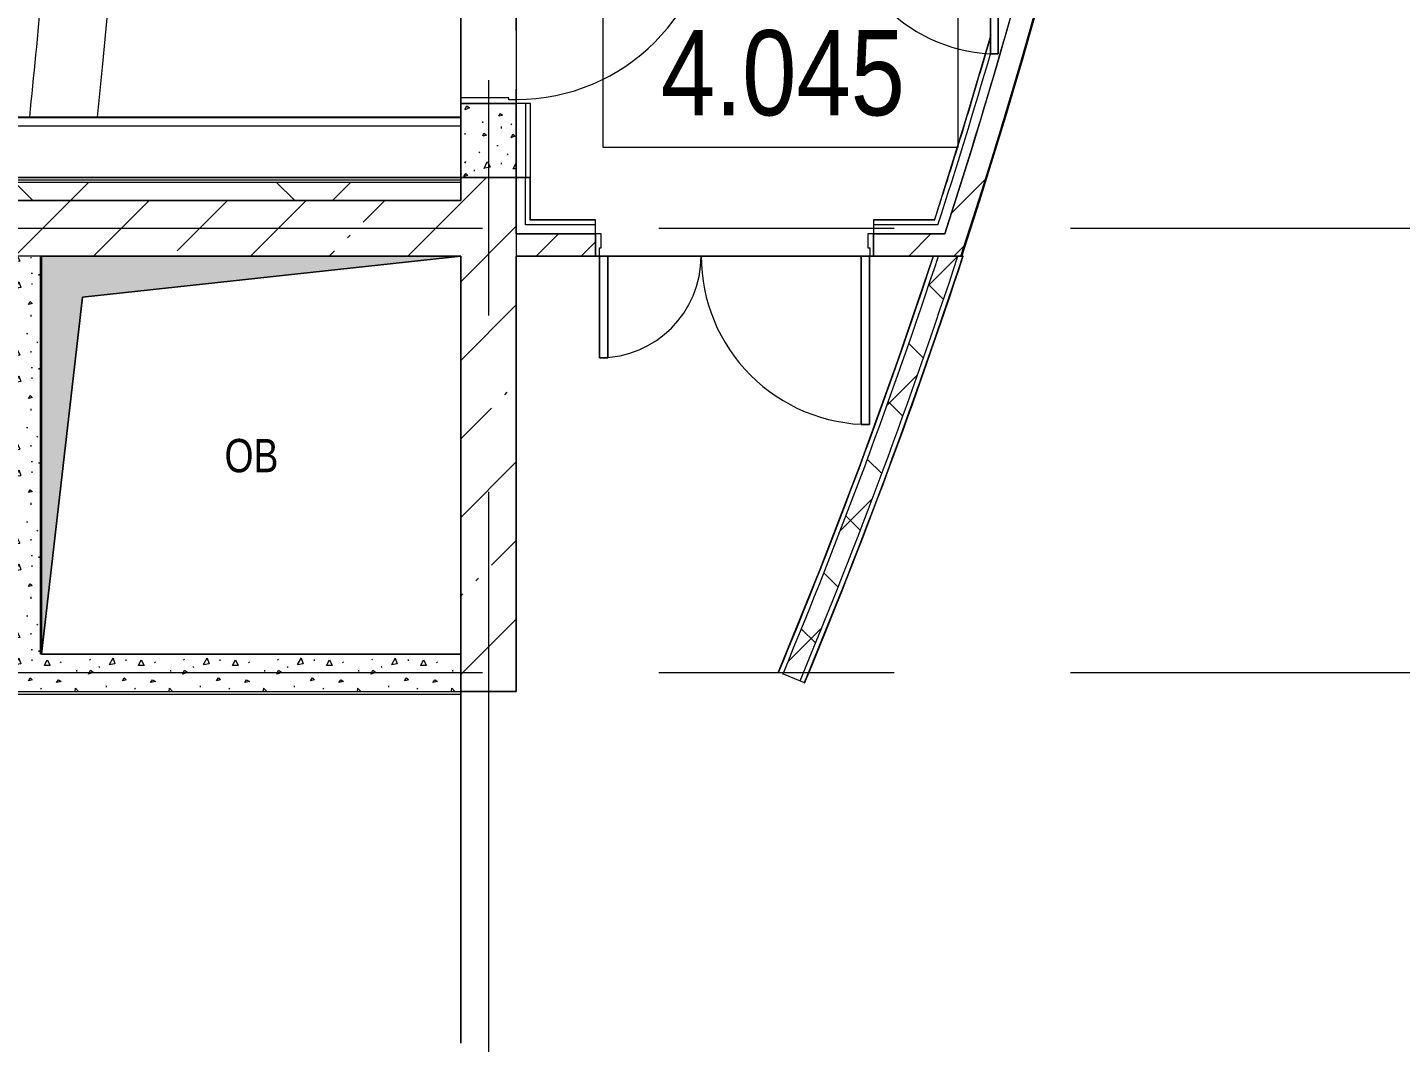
# Model space of a CAD drawing. Header units: millimetres. Extents: x 48966 to 294585, y -43515 to 30344.
# Drawn here: x 234487 to 241902, y -17879 to -12398 of the extents above; entities that cross this region are included whole.
import ezdxf

# ---------------------------------------------------------------- set-up
doc = ezdxf.new("R2010")
doc.units = ezdxf.units.MM
doc.linetypes.add('Осевые', pattern=[6350, 1270, -952.5, 3175, -952.5])
doc.linetypes.add('Сверху', pattern=[793.75, 476.25, -317.5])
for name, color, linetype, lineweight in [('Двери', 7, 'Continuous', 9), ('Каркас_Импост', 7, 'Continuous', 9), ('Марки помещений', 7, 'Continuous', 9), ('Мебель', 7, 'Continuous', 9), ('Обобщенные модели', 7, 'Continuous', 9), ('Общие ребра', 7, 'Continuous', 9), ('Оси-2', 7, 'Осевые', 9), ('Панель', 7, 'Continuous', 9), ('Перекрытия', 7, 'Continuous', 9), ('Сверху', 7, 'Сверху', 9), ('Стены', 7, 'Continuous', 9), ('Стены-1', 7, 'Continuous', 18), ('Типовые аннотации', 7, 'Continuous', 9), ('Штриховка разреза-1', 7, 'Continuous', 9), ('Элементы узлов', 7, 'Continuous', 9), ('Элементы узлов-1', 7, 'Continuous', 5)]:
    doc.layers.add(name, color=color, linetype=linetype, lineweight=lineweight)
doc.layers.add('Обобщенные модели-2', color=7, linetype='Continuous', lineweight=9, true_color=0xffbc79)
doc.styles.add('Arial', font='Arial.ttf', dxfattribs={"width": 0.8, "height": 180})
doc.styles.add('Arial Narrow_1', font='Arial Narrow.ttf', dxfattribs={"height": 460})
pattern_1 = [(45, (108045.05, 0), (-502.8943, 502.8943), []), (45, (108045.05, 762), (-502.8943, 502.8943), [])]
pattern_2 = [(45, (108045.05, 0), (-424.264, 424.264), [600, -100, 20, -100]), (45, (108045.05, 424), (-424.264, 424.264), [])]
pattern_3 = [(315, (108248.25, 20.32), (507.9997, 0), [7.184, -711.236]), (63.435, (108324.45, 76.2), (-0.0009, 508.0002), [11.359, -1124.563]), (90, (108166.97, 60.96), (-508, 508), [10.16, -497.84]), (315, (108045.05, 127), (507.9997, 0), [7.184, -711.236]), (270, (108375.25, 40.64), (508, -508), [6.706, -501.294]), (270, (108258.4, 386.1), (508, -508), [6.706, -501.294]), (45, (108329.53, 441.96), (0, 507.9997), [7.184, -711.236]), (90, (108227.93, 182.9), (-508, 508), [6.706, -501.294]), (90, (108166.97, 259.1), (-508, 508), [6.706, -501.294]), (270, (108324.45, 238.76), (508, -508), [6.706, -501.294]), (45, (108172.05, 426.72), (0, 507.9997), [7.184, -711.236]), (45, (108065.37, 284.48), (0, 507.9997), [7.184, -711.236]), (270, (108055.2, 492.76), (508, -508), [6.706, -501.294]), (315, (108380.33, 406.4), (507.9997, 0), [7.184, -711.236]), (90, (108522.57, 71.1), (-508, 508), [6.706, -501.294]), (315, (108400.65, 137.16), (507.9997, 0), [7.184, -711.236]), (90, (108522.57, 264.16), (-508, 508), [10.16, -497.84]), (90, (108527.65, 436.9), (-508, 508), [6.706, -501.294]), (90, (108420.97, 294.64), (-508, 508), [6.706, -501.294]), (315, (108405.73, 497.84), (507.9997, 0), [7.184, -711.236]), (0, (108522.57, 497.84), (508, 508), [6.706, -501.294]), (315, (108136.5, 508), (507.9997, 0), [7.184, -711.236]), (270, (108278.73, 132.1), (508, -508), [6.706, -501.294]), (0, (108497.17, 172.7), (508, 508), [6.706, -501.294]), (56.31, (108319.37, 5.08), (507.99879, 1016.00085), [18.316, -1813.304]), (315, (108329.53, 20.32), (507.9997, 0), [14.368, -704.052]), (194.036, (108339.69, 10.16), (-1524.00192, -507.99336), [20.945, -2073.593]), (60.255, (108075.53, 45.72), (508.001493, 1015.99859), [40.956, -4054.671]), (293.199, (108095.85, 81.28), (508.006508, -1015.996307), [38.688, -3830.124]), (180, (108111.1, 45.7), (-508, -508), [35.56, -472.44]), (63.435, (108065.37, 213.36), (-0.0009, 508.0002), [22.718, -1113.204]), (315, (108075.53, 233.68), (507.9997, 0), [14.368, -704.052]), (206.565, (108085.69, 223.52), (-508.00066, -508.0002), [22.718, -1113.204]), (66.801, (108431.13, 50.8), (1016.01901, 2539.993042), [38.688, -3830.124]), (296.565, (108446.37, 86.36), (508.0002, -508.00066), [34.078, -1101.845]), (189.462, (108461.61, 55.88), (-2540.002556, -507.985985), [30.901, -3059.143]), (82.875, (108248.25, 248.92), (-0.000517, 507.999884), [40.956, -4054.671]), (315, (108253.33, 289.56), (507.9997, 0), [35.921, -682.5]), (206.565, (108278.73, 264.16), (-508.00066, -508.0002), [34.078, -1101.845]), (71.565, (108420.97, 223.52), (0.00014, 507.99998), [16.064, -1590.373]), (326.31, (108426.05, 238.76), (1016.00085, -507.99879), [18.316, -1813.304]), (194.036, (108441.29, 228.6), (-1524.00192, -507.99336), [20.945, -2073.593]), (60.255, (108212.69, 472.44), (508.001493, 1015.99859), [40.956, -4054.671]), (288.435, (108233, 508), (508.0012, -1015.99951), [32.129, -1574.308]), (189.462, (108243.17, 477.52), (-2540.002556, -507.985985), [30.901, -3059.143]), (63.435, (108085.69, 411.48), (-0.0009, 508.0002), [34.078, -1101.845]), (296.565, (108100.93, 441.96), (508.0002, -508.00066), [34.078, -1101.845]), (180, (108116.17, 411.5), (-508, -508), [30.48, -477.52]), (56.31, (108151.73, 320.04), (507.99879, 1016.00085), [18.316, -1813.304]), (326.31, (108161.89, 335.28), (1016.00085, -507.99879), [18.316, -1813.304]), (191.31, (108177.13, 325.12), (-2031.99947, -508.00241), [25.903, -2564.399]), (63.435, (108324.45, 365.76), (-0.0009, 508.0002), [22.718, -1113.204]), (326.31, (108334.61, 386.08), (1016.00085, -507.99879), [18.316, -1813.304]), (201.801, (108349.85, 375.92), (-1016.00392, -507.992605), [27.357, -2708.307]), (60.255, (108436.21, 416.56), (508.001493, 1015.99859), [40.956, -4054.671]), (288.435, (108456.53, 452.12), (508.0012, -1015.99951), [32.129, -1574.308]), (189.462, (108466.69, 421.64), (-2540.002556, -507.985985), [30.901, -3059.143]), (56.31, (108507.33, 330.2), (507.99879, 1016.00085), [18.316, -1813.304]), (315, (108517.5, 345.44), (507.9997, 0), [14.368, -704.052]), (194.036, (108527.65, 335.28), (-1524.00192, -507.99336), [20.945, -2073.593])]

# ---------------------------------------------------------------- blocks, each defined once
blk = doc.blocks.new('Дверь - Однопольная - ДВ2_21х9-6240640-План 4-го этажа на отм_ _6_600')
at = {"layer": 'Двери'}
for p, q in [((-389, 920.5), (-429, 920.5)), ((-429, 920.5), (-429, 62.5)), ((-389, 62.5), (-389, 920.5)), ((-429, 62.5), (-389, 62.5))]:
    blk.add_line(p, q, dxfattribs=at)
blk.add_arc((-429, 62.5), 858, 360, 90, dxfattribs=at)
at = {"layer": 'Каркас_Импост'}
for p, q in [((-430, 62.5), (-450, 62.5)), ((-450, 62.5), (-450, -62.5)), ((-430, 22.5), (-430, 62.5)), ((-420, 22.5), (-430, 22.5)), ((-420, -62.5), (-420, 22.5)), ((430, 22.5), (420, 22.5)), ((420, 22.5), (420, -62.5)), ((450, 62.5), (430, 62.5)), ((430, 62.5), (430, 22.5)), ((450, -62.5), (450, 62.5)), ((-450, -62.5), (-420, -62.5)), ((420, -62.5), (450, -62.5))]:
    blk.add_line(p, q, dxfattribs=at)
at = {"layer": 'Панель'}
for p, q in [((-429, 920.5), (-389, 920.5)), ((-429, 62.5), (-429, 920.5)), ((-389, 920.5), (-389, 62.5)), ((-389, 62.5), (-429, 62.5))]:
    blk.add_line(p, q, dxfattribs=at)
blk = doc.blocks.new('Дверь - Полуторная_001 - ДВ19_21-15-6256131-План 4-го этажа на отм_ _6_600')
at = {"layer": 'Двери'}
for p, q in [((-684, 969), (-729, 969)), ((-729, 969), (-729, 60)), ((-684, 60), (-684, 969)), ((684, 60), (684, 609)), ((684, 609), (729, 609)), ((729, 609), (729, 60)), ((-729, 60), (-684, 60)), ((729, 60), (684, 60))]:
    blk.add_line(p, q, dxfattribs=at)
for centre, radius, start, end in [((-729, 60), 909, 360, 90), ((729, 60), 549, 90, 180)]:
    blk.add_arc(centre, radius, start, end, dxfattribs=at)
at = {"layer": 'Каркас_Импост'}
for p, q in [((-730, 60), (-750, 60)), ((-750, 60), (-750, -60)), ((-730, 15), (-730, 60)), ((-720, 15), (-730, 15)), ((-720, -60), (-720, 15)), ((730, 15), (720, 15)), ((720, 15), (720, -60)), ((750, 60), (730, 60)), ((730, 60), (730, 15)), ((750, -60), (750, 60)), ((-750, -60), (-720, -60)), ((720, -60), (750, -60))]:
    blk.add_line(p, q, dxfattribs=at)
at = {"layer": 'Панель'}
for p, q in [((-729, 969), (-684, 969)), ((-729, 60), (-729, 969)), ((-684, 969), (-684, 60)), ((684, 609), (684, 60)), ((729, 609), (684, 609)), ((729, 60), (729, 609)), ((-684, 60), (-729, 60)), ((684, 60), (729, 60))]:
    blk.add_line(p, q, dxfattribs=at)
blk = doc.blocks.new('170_ОтверстиеПрямоугольноеВертикальное - 170_ОтверстиеПрямоугольноеВертикальное-5688904-План 4-го этажа на отм_ _6_600')
at = {"layer": 'Обобщенные модели'}
for p, q in [((-1131.7, -1075), (-1131.7, 1075)), ((-1131.7, 1075), (1131.7, 1075)), ((1131.7, 1075), (1131.7, -1075)), ((1131.7, -1075), (-1131.7, -1075))]:
    blk.add_line(p, q, dxfattribs=at)
blk = doc.blocks.new('Зрительские места_балкон1 - Зрительские места_балкон1-6286681-План 4-го этажа на отм_ _6_600')
at = {"layer": 'Мебель'}
blk.add_line((0, -16213.6), (0, -19025), dxfattribs=at)
for centre, start, end in [((-93475, -9650), 354.25984, 5.740396), ((-93841, -9650), 354.259856, 355.10389), ((-93841, -9650), 354.259856, 355.10389)]:
    blk.add_arc(centre, 91975, start, end, dxfattribs=at)
blk = doc.blocks.new('Дверь - Однопольная - ДВ13_21х11-8184607-План 4-го этажа на отм_ _6_600')
at = {"layer": 'Двери'}
for p, q in [((-489, 1208), (-529, 1208)), ((-529, 1208), (-529, 150)), ((-489, 150), (-489, 1208)), ((-529, 150), (-489, 150))]:
    blk.add_line(p, q, dxfattribs=at)
blk.add_arc((-529, 150), 1058, 360, 90, dxfattribs=at)
at = {"layer": 'Каркас_Импост'}
for p, q in [((-530, 150), (-550, 150)), ((-550, 150), (-550, -150)), ((-530, 110), (-530, 150)), ((550, 150), (530, 150)), ((530, 150), (530, 110)), ((550, -150), (550, 150)), ((-520, 110), (-530, 110)), ((-520, -150), (-520, 110)), ((530, 110), (520, 110)), ((520, 110), (520, -150)), ((-550, -150), (-520, -150)), ((520, -150), (550, -150))]:
    blk.add_line(p, q, dxfattribs=at)
at = {"layer": 'Панель'}
for p, q in [((-529, 1208), (-489, 1208)), ((-529, 150), (-529, 1208)), ((-489, 1208), (-489, 150)), ((-489, 150), (-529, 150))]:
    blk.add_line(p, q, dxfattribs=at)
blk = doc.blocks.new('M_Дверь-Проем - 1500 x 2100 mm-7291083-План 4-го этажа на отм_ _6_600')
at = {"layer": 'Сверху'}
for p, q in [((-758.2, 150), (741.8, 150)), ((-758.2, -150), (741.8, -150))]:
    blk.add_line(p, q, dxfattribs=at)
blk = doc.blocks.new('Марка помещения_Р - Марка помещения-4575829-План 4-го этажа на отм_ _6_600')
at = {"layer": 'Марки помещений'}
for p, q in [((-4.79375, -1.95625), (-4.79375, 1.95625)), ((4.79375, 1.95625), (-4.79375, 1.95625)), ((4.79375, -1.95625), (4.79375, 1.95625)), ((4.79375, -1.95625), (-4.79375, -1.95625))]:
    blk.add_line(p, q, dxfattribs=at)

msp = doc.modelspace()

# ---------------------------------------------------------------- hatches: boundary and pattern name
at = {"layer": 'Штриховка разреза-1'}
h = msp.add_hatch(dxfattribs=at)
h.set_pattern_fill('FP_4', color=256, style=0, pattern_type=2)
h.set_pattern_definition(pattern_2)
h.paths.add_polyline_path([(236826.7, -15982.9), (237126.7, -15982.9), (237126.7, -13207.9), (236826.7, -13207.9), (236826.7, -15782.9)], flags=0)
h.paths.add_polyline_path([(237126.7, 5842.1), (237126.7, 8602.1), (236826.7, 8602.1), (236826.7, 5842.1), (236996.5, 5842.1)], flags=0)
h = msp.add_hatch(dxfattribs=at)
h.set_pattern_fill('FP_2', color=256, style=0, pattern_type=2)
h.set_pattern_definition(pattern_1)
h.paths.add_polyline_path([(239527.2, -13632.9), (239728, -12998.1), (239892.9, -12441.5), (240058.2, -11840.7), (240211.7, -11236.8), (240353.4, -10630), (240483.3, -10020.5), (240601.1, -9408.7), (240707, -8794.6), (240800.9, -8178.6), (240882.7, -7560.8), (240952.5, -6941.6), (241010.1, -6321.1), (241055.6, -5699.7), (241088.9, -5077.4), (241110, -4454.7), (241119, -3831.6), (241115.8, -3208.5), (241100.4, -2585.5), (241071.6, -1963.1), (240953.1, -1971.2), (240972.9, -2389.4), (240990.4, -2932.9), (240998.3, -3432.9), (240996.8, -4031.6), (240987.3, -4557.9), (240964.8, -5155.4), (240938.7, -5646.4), (240900.3, -6189.9), (240852.7, -6732.6), (240780, -7402.8), (240729.5, -7815.3), (240654, -8354.8), (240569.3, -8893), (240475.3, -9429.7), (240372.1, -9964.7), (240259.8, -10497.8), (240138.4, -11028.9), (239975.6, -11682.9), (239852, -12143.3), (239721.6, -12601.9), (239584.3, -13058.4), (239400.9, -13632.9), (239511.6, -13632.9)], flags=0)
h.paths.add_polyline_path([(240891.8, -1073.2), (241011.6, -1065.1), (240954.9, -450.7), (240886.4, 162.4), (240806.1, 774.1), (240713.9, 1384.2), (240609.9, 1992.3), (240470.4, 2710.7), (240366.7, 3202), (240219.7, 3834.4), (240076.9, 4401.4), (239914.7, 4996.6), (239741, 5588.6), (239555.8, 6177.1), (239429.6, 6177.1), (239468.5, 6057.1), (239635.8, 5520), (239734.1, 5190.7), (239857.6, 4754.8), (240007.2, 4192.1), (240149.1, 3615.4), (240280.2, 3036.1), (240400.4, 2454.5), (240509.8, 1870.7), (240608.2, 1285), (240695.6, 697.5), (240772.1, 108.5), (240837.5, -481.8), (240853.9, -660.5)], flags=0)
h = msp.add_hatch(dxfattribs=at)
h.set_pattern_fill('FP_18', color=256, style=0, pattern_type=2)
h.set_pattern_definition(pattern_3)
h.paths.add_polyline_path([(236996.5, -13207.9), (237126.7, -13207.9), (237126.7, -12807.9), (236826.7, -12807.9), (236826.7, -13207.9)], flags=0)
h = msp.add_hatch(dxfattribs=at)
h.set_pattern_fill('FP_3', color=256, style=0, pattern_type=2)
h.set_pattern_definition([(45, (108045, 0), (-707.107, 707.107), []), (135, (108045, 0), (-707.107, -707.107), [])])
h.paths.add_polyline_path([(230204.6, -13332.9), (236826.7, -13332.9), (236826.7, -13232.9), (224931.7, -13232.9), (224931.7, -13332.9), (226582.3, -13332.9)], flags=0)
h.paths.add_polyline_path([(212569.3, -13332.9), (212569.3, -13232.9), (212526.7, -13232.9), (212526.7, -13332.9)], flags=0)
h = msp.add_hatch(dxfattribs=at)
h.set_pattern_fill('FP_4', color=256, style=0, pattern_type=2)
h.set_pattern_definition(pattern_2)
h.paths.add_polyline_path([(234356.7, -13632.9), (236826.7, -13632.9), (236826.7, -13332.9), (224931.7, -13332.9), (224931.7, -13632.9), (233826.9, -13632.9)], flags=0)
h = msp.add_hatch(dxfattribs=at)
h.set_pattern_fill('FP_2', color=256, style=0, pattern_type=2)
h.set_pattern_definition(pattern_1)
h.paths.add_polyline_path([(239055.2, -13632.9), (239400.9, -13632.9), (239440.2, -13512.9), (239055.2, -13512.9)], flags=0)
h.paths.add_polyline_path([(237555.2, -13632.9), (237555.2, -13512.9), (237126.7, -13512.9), (237126.7, -13632.9), (237449.3, -13632.9)], flags=0)
h = msp.add_hatch(dxfattribs=at)
h.set_pattern_fill('FP_18', color=256, style=0, pattern_type=2)
h.set_pattern_definition(pattern_3)
h.paths.add_polyline_path([(234356.7, -15782.9), (234556.7, -15782.9), (234556.7, -13632.9), (234356.7, -13632.9), (234356.7, -14145.1)], flags=0)
h = msp.add_hatch(dxfattribs=at)
h.set_pattern_fill('FP_5', color=256, style=0, pattern_type=2)
h.set_pattern_definition([(45, (108045.05, 0), (-212.13203, 212.13203), []), (135, (108045.05, 0), (-212.13203, -212.13203), [])])
h.paths.add_polyline_path([(238659.3, -15926.1), (238923.3, -15268.8), (239107.5, -14787.6), (239337.8, -14145.1), (239511.6, -13632.9), (239406.4, -13632.9), (239212.5, -14202.4), (239008, -14768.2), (238792.8, -15330), (238567, -15887.7)], flags=0)
h = msp.add_hatch(dxfattribs=at)
h.set_pattern_fill('FP_18', color=256, style=0, pattern_type=2)
h.set_pattern_definition(pattern_3)
h.paths.add_polyline_path([(231126.7, -15982.9), (236826.7, -15982.9), (236826.7, -15782.9), (231126.7, -15782.9)], flags=0)
at = {"layer": 'Элементы узлов-1'}
msp.add_hatch(color=256, dxfattribs=at).paths.add_polyline_path([(234563.3, -15782.9), (234784, -13853.5), (236826.7, -13632.9), (234563.3, -13632.9), (234563.3, -15770.1)], flags=0)

# ---------------------------------------------------------------- linework, layer by layer
at = {"layer": 'Обобщенные модели-2'}
for p, q in [((236826.7, -13632.9), (234563.3, -13632.9)), ((234563.3, -13632.9), (234563.3, -15782.9)), ((236826.7, -15782.9), (236826.7, -13632.9)), ((234563.3, -15782.9), (236826.7, -15782.9))]:
    msp.add_line(p, q, dxfattribs=at)
at = {"layer": 'Общие ребра'}
for p, q in [((237176.7, -12807.9), (237176.7, -13207.9)), ((237201.7, -12807.9), (237201.7, -13207.9)), ((224931.7, -12883.9), (236826.7, -12883.9)), ((224931.7, -12928.9), (236826.7, -12928.9)), ((224931.7, -13206.9), (236826.7, -13206.9)), ((224931.7, -13208.9), (236826.7, -13208.9)), ((224931.7, -13220.9), (236826.7, -13220.9)), ((224931.7, -13232.9), (236826.7, -13232.9)), ((237126.7, -13435.9), (237126.7, -13207.9)), ((237126.7, -13207.9), (237126.7, -13435.9)), ((237176.7, -13435.9), (237176.7, -13207.9)), ((237201.7, -13435.9), (237201.7, -13207.9)), ((236826.7, -13332.9), (224931.7, -13332.9)), ((224931.7, -13332.9), (236826.7, -13332.9)), ((237126.7, -13435.9), (237126.7, -13462.9)), ((237176.7, -13437.9), (237176.7, -13435.9)), ((237176.7, -13462.9), (237176.7, -13437.9)), ((237555.2, -13462.9), (237176.7, -13462.9)), ((237201.7, -13437.9), (237201.7, -13435.9)), ((237555.2, -13437.9), (237201.7, -13437.9)), ((239383.6, -13437.9), (239055.2, -13437.9)), ((239375.5, -13462.9), (239055.2, -13462.9)), ((239377.6, -13462.9), (239375.5, -13462.9)), ((239403.9, -13462.9), (239377.6, -13462.9)), ((239385.7, -13437.9), (239383.6, -13437.9)), ((237555.2, -13512.9), (237126.7, -13512.9)), ((237126.7, -13512.9), (237126.7, -13632.9)), ((237126.7, -13512.9), (237555.2, -13512.9)), ((239359.2, -13512.9), (239055.2, -13512.9)), ((239055.2, -13512.9), (239359.2, -13512.9)), ((239359.2, -13512.9), (239387.6, -13512.9)), ((234556.7, -13632.9), (234356.7, -13632.9)), ((237126.7, -13632.9), (237555.2, -13632.9)), ((239055.2, -13632.9), (239377.9, -13632.9)), ((239380, -13632.9), (239400.9, -13632.9)), ((239400.9, -13632.9), (239380, -13632.9)), ((239400.9, -13632.9), (239406.4, -13632.9)), ((239406.4, -13632.9), (239400.9, -13632.9)), ((239406.4, -13632.9), (239511.6, -13632.9)), ((239511.6, -13632.9), (239406.4, -13632.9)), ((239511.6, -13632.9), (239527.2, -13632.9)), ((239527.2, -13632.9), (239511.6, -13632.9)), ((236826.7, -15782.9), (236826.7, -15982.9)), ((236826.7, -15982.9), (236826.7, -15782.9)), ((238567, -15887.7), (238659.3, -15926.1)), ((238659.3, -15926.1), (238682.4, -15935.7))]:
    msp.add_line(p, q, dxfattribs=at)
at = {"layer": 'Общие ребра', "flags": 128}
for points in [[(239975.6, -11682.9), (239852, -12143.3), (239721.6, -12601.9), (239584.3, -13058.4), (239440.2, -13512.9)], [(238566.2, -15889.5), (238566.6, -15888.6), (238567, -15887.7)]]:
    msp.add_lwpolyline(points, dxfattribs=at)
at = {"layer": 'Общие ребра'}
for centre, radius, start, end in [((209239.8, -3684.1), 31879.5, 341.81575, 3.09484), ((209239.8, -3684.1), 31759.5, 341.97243, 345.41275), ((209239.8, -3684.1), 31684.5, 342.0709, 343.94728), ((209239.8, -3684.1), 31709.5, 342.03803, 343.79363), ((209175.9, -3663.1), 31832, 337.41625, 341.74787), ((209175.9, -3663.1), 31932, 337.41625, 341.80703)]:
    msp.add_arc(centre, radius, start, end, dxfattribs=at)
at = {"layer": 'Оси-2'}
for p, q in [((236976.7, 25417.1), (236976.7, -41737.8)), ((258216.7, -13482.9), (199731.8, -13482.9)), ((258216.7, -15882.9), (199731.8, -15882.9))]:
    msp.add_line(p, q, dxfattribs=at)
at = {"layer": 'Перекрытия'}
for p, q in [((237126.7, -11682.9), (237126.7, -13512.9)), ((237126.7, -13512.9), (237555.2, -13512.9)), ((237555.2, -13512.9), (237555.2, -13632.9)), ((239055.2, -13632.9), (239055.2, -13512.9)), ((239055.2, -13512.9), (239440.2, -13512.9)), ((234556.7, -15782.9), (234556.7, -13632.9)), ((239527.2, -13632.9), (237126.7, -13632.9)), ((237126.7, -13632.9), (237126.7, -15982.9)), ((237555.2, -13632.9), (239055.2, -13632.9)), ((236826.7, -17882.9), (236826.7, -15852.9)), ((236826.7, -16000.8), (231126.7, -16000.8)), ((236826.7, -15982.9), (236826.7, -17882.9)), ((237126.7, -15982.9), (236826.7, -15982.9)), ((236826.7, -15982.9), (236826.7, -16000.8))]:
    msp.add_line(p, q, dxfattribs=at)
for radius, start, end in [(31879.5, 344.06695, 344.51711), (31759.5, 343.31035, 344.07485), (31879.5, 342.94135, 343.31651), (31759.5, 341.97246, 343.00452)]:
    msp.add_arc((209239.8, -3684.1), radius, start, end, dxfattribs=at)
at = {"layer": 'Стены'}
for p, q in [((236826.7, -13207.9), (236826.7, -11707.9)), ((237126.7, -11707.9), (237126.7, -13207.9)), ((237126.7, -13207.9), (236826.7, -13207.9))]:
    msp.add_line(p, q, dxfattribs=at)
at = {"layer": 'Стены-1'}
for p, q in [((237126.7, -12807.9), (236826.7, -12807.9)), ((236826.7, -12807.9), (236826.7, -13207.9)), ((237126.7, -13207.9), (237126.7, -12807.9)), ((237203.7, -12807.9), (237126.7, -12807.9)), ((237126.7, -12807.9), (237126.7, -13207.9)), ((237203.7, -13207.9), (237203.7, -12807.9)), ((236826.7, -12881.9), (224931.7, -12881.9)), ((236826.7, -12881.9), (236826.7, -13332.9)), ((236826.7, -13332.9), (236826.7, -13207.9)), ((236826.7, -13207.9), (237126.7, -13207.9)), ((236826.7, -13207.9), (237126.7, -13207.9)), ((237203.7, -13207.9), (237126.7, -13207.9)), ((237126.7, -13207.9), (237203.7, -13207.9)), ((237203.7, -13435.9), (237203.7, -13207.9)), ((237126.7, -13512.9), (237126.7, -13435.9)), ((237126.7, -13462.9), (237126.7, -13512.9)), ((237555.2, -13435.9), (237203.7, -13435.9)), ((237555.2, -13512.9), (237555.2, -13435.9)), ((239384.2, -13435.9), (239055.2, -13435.9)), ((239055.2, -13435.9), (239055.2, -13512.9)), ((237555.2, -13632.9), (237555.2, -13512.9)), ((239055.2, -13512.9), (239055.2, -13632.9)), ((239440.2, -13512.9), (239359.2, -13512.9)), ((239387.6, -13512.9), (239440.2, -13512.9)), ((236826.7, -13632.9), (234556.7, -13632.9)), ((234556.7, -15782.9), (234556.7, -13632.9)), ((236826.7, -15782.9), (236826.7, -13632.9)), ((237126.7, -15982.9), (237126.7, -13632.9)), ((239377.9, -13632.9), (239380, -13632.9)), ((239380, -13632.9), (239377.9, -13632.9)), ((239537.9, -13632.9), (239527.2, -13632.9)), ((239527.2, -13632.9), (239532, -13634.4)), ((239539.8, -13633.5), (239537.9, -13632.9)), ((236826.7, -15782.9), (234556.7, -15782.9)), ((238541.3, -15879.2), (238543.1, -15879.9)), ((238681.6, -15937.5), (238683.5, -15938.3)), ((231126.7, -15982.9), (236826.7, -15982.9)), ((236826.7, -15982.9), (237126.7, -15982.9))]:
    msp.add_line(p, q, dxfattribs=at)
at = {"layer": 'Стены-1', "flags": 128}
for points in [[(239688.8, -12438.5), (239558.3, -12880.3), (239384.2, -13435.9)], [(239376.3, -13637.9), (239183.4, -14204), (238979.9, -14766.4), (238765.8, -15324.8), (238541.3, -15879.2)], [(239537.9, -13632.9), (239340.7, -14214.6), (239132.3, -14792.5), (238912.9, -15366.3), (238682.4, -15935.7)]]:
    msp.add_lwpolyline(points, dxfattribs=at)
at = {"layer": 'Стены-1'}
for centre, radius, start, end in [((209239.8, -3684.1), 31879.5, 341.81575, 18.0188), ((209239.8, -3684.1), 31884.5, 341.81575, 18.0188), ((209175.9, -3663.1), 31807, 337.41264, 341.73301), ((209175.9, -3663.1), 31807, 337.41625, 341.73301), ((209175.9, -3663.1), 31957, 337.41625, 341.82176), ((209175.9, -3663.1), 31959, 337.41266, 341.82176)]:
    msp.add_arc(centre, radius, start, end, dxfattribs=at)
at = {"layer": 'Элементы узлов'}
for p, q in [((236826.7, -13632.9), (234563.3, -13632.9)), ((234563.3, -13632.9), (234563.3, -15782.9)), ((236826.7, -13632.9), (234784, -13853.5)), ((234784, -13853.5), (236826.7, -13632.9)), ((236826.7, -15782.9), (236826.7, -13632.9)), ((234784, -13853.5), (234563.3, -15782.9)), ((234563.3, -15782.9), (234784, -13853.5)), ((234563.3, -15782.9), (236826.7, -15782.9))]:
    msp.add_line(p, q, dxfattribs=at)

# ---------------------------------------------------------------- block references
at = {"layer": 'Двери'}
for name, p, rotation in [('Дверь - Однопольная - ДВ2_21х9-6240640-План 4-го этажа на отм_ _6_600', (239299, -11620.4), 180), ('Дверь - Однопольная - ДВ13_21х11-8184607-План 4-го этажа на отм_ _6_600', (236976.7, -12257.9), 270), ('M_Дверь-Проем - 1500 x 2100 mm-7291083-План 4-го этажа на отм_ _6_600', (236976.7, -12449.7), 89.99999999999962), ('Дверь - Полуторная_001 - ДВ19_21-15-6256131-План 4-го этажа на отм_ _6_600', (238305.2, -13572.9), 180)]:
    msp.add_blockref(name, p, dxfattribs=dict(at, rotation=rotation))
at = {"layer": 'Марки помещений', "xscale": 199.9999999999999, "yscale": 199.9999999999999, "zscale": 199.9999999999999}
msp.add_blockref('Марка помещения_Р - Марка помещения-4575829-План 4-го этажа на отм_ _6_600', (238554.8, -12654.3), dxfattribs=at)
at = {"layer": 'Мебель'}
msp.add_blockref('Зрительские места_балкон1 - Зрительские места_балкон1-6286681-План 4-го этажа на отм_ _6_600', (236826.7, 5967.1), dxfattribs=at)
at = {"layer": 'Элементы узлов'}
msp.add_blockref('170_ОтверстиеПрямоугольноеВертикальное - 170_ОтверстиеПрямоугольноеВертикальное-5688904-План 4-го этажа на отм_ _6_600', (235695, -14707.9), dxfattribs=at)

# ---------------------------------------------------------------- texts
at = {"layer": 'Марки помещений', "insert": (237906.9, -12412.5), "char_height": 460, "width": 1587.341, "attachment_point": 1, "style": 'Arial Narrow_1'}
msp.add_mtext('4.045', dxfattribs=at)
at = {"layer": 'Типовые аннотации', "insert": (235551.2, -14619.9), "char_height": 180, "width": 359.156, "attachment_point": 1, "style": 'Arial'}
msp.add_mtext('ОВ', dxfattribs=at)

doc.saveas('drawing.dxf')
